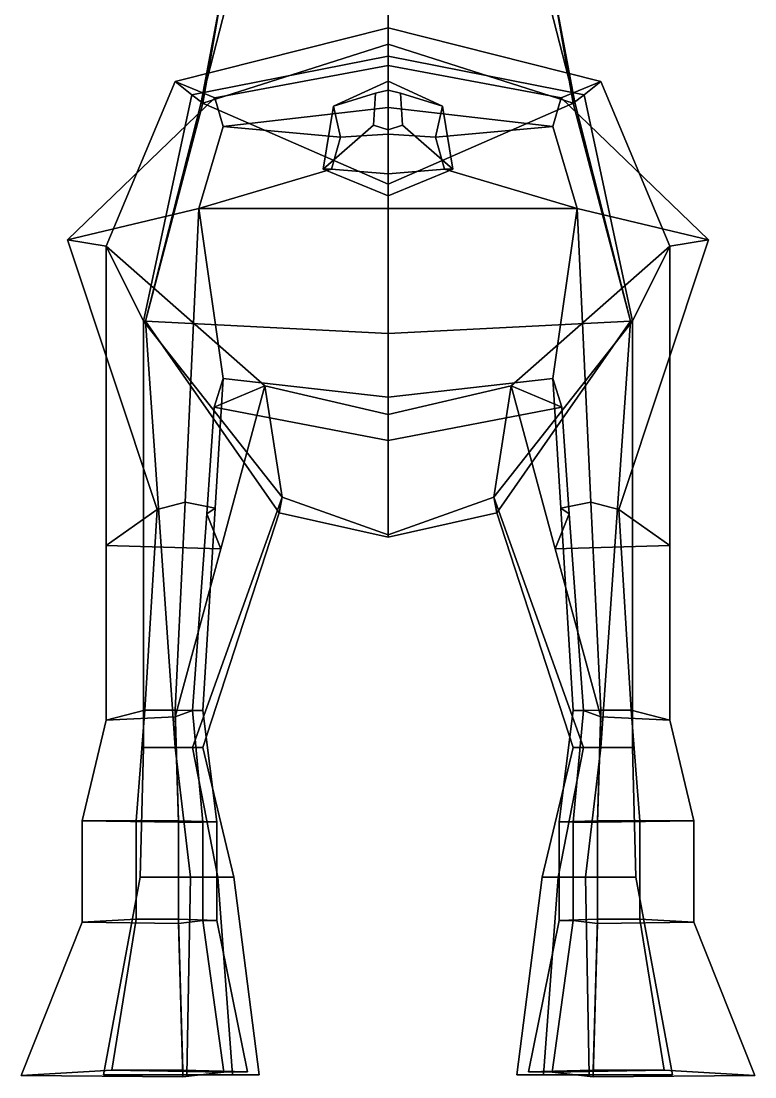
# Model space of a CAD drawing. Extents: x -94 to 94, y -151 to 270.
# Drawn here: x -89.9 to 89.9, y -151.3 to 107.3 of the extents above; entities that cross this region are included whole.
import ezdxf

# ---------------------------------------------------------------- set-up
doc = ezdxf.new("R2010")
doc.units = 0

msp = doc.modelspace()

# ---------------------------------------------------------------- linework, layer by layer
for points in [[(-45.752132, 87.372162, 173.384384), (-36.812511, 122.372719, 186.474136), (-34.022297, 138.622574, 167.055008), (-40.568581, 115.113091, 151.216339)], [(40.568581, 115.113091, 151.216339), (34.022297, 138.622574, 167.055008), (36.812511, 122.372719, 186.474136), (45.752132, 87.372162, 173.384384)], [(-45.752132, 87.372162, 173.384384), (0, 67.352966, 208.291321), (0, 108.97982, 209.801315), (-36.812511, 122.372719, 186.474136)], [(45.752132, 87.372162, 173.384384), (36.812511, 122.372719, 186.474136), (0, 108.97982, 209.801315), (0, 67.352966, 208.291321)], [(-45.375977, 87.221596, 133.235184), (-40.568581, 115.113091, 151.216339), (0, 119.347183, 146.156448), (0, 101.67157, 134.97879)], [(45.375977, 87.221596, 133.235184), (0, 101.67157, 134.97879), (0, 119.347183, 146.156448), (40.568581, 115.113091, 151.216339)], [(-59.430771, 33.817371, 153.355545), (-45.752132, 87.372162, 173.384384), (-40.568581, 115.113091, 151.216339), (-45.375977, 87.221596, 133.235184)], [(59.430771, 33.817371, 153.355545), (45.375977, 87.221596, 133.235184), (40.568581, 115.113091, 151.216339), (45.752132, 87.372162, 173.384384)], [(-52.132252, 92.480759, 11.777892), (-48.022278, 89.281487, 100.002563), (0, 98.708305, 99.746529), (0, 105.628708, 11.777892)], [(0, 105.628708, 11.777892), (0, 96.458984, -27.747406), (-42.407997, 88.488823, -27.530939), (-52.132252, 92.480759, 11.777892)], [(52.132252, 92.480759, 11.777892), (0, 105.628708, 11.777892), (0, 98.708305, 99.746529), (48.022278, 89.281487, 100.002563)], [(0, 105.628708, 11.777892), (52.132252, 92.480759, 11.777892), (42.407997, 88.488823, -27.530939), (0, 96.458984, -27.747406)], [(0, 98.708305, 99.746529), (-48.022278, 89.281487, 100.002563), (-45.375977, 87.221596, 133.235184), (0, 101.67157, 134.97879)], [(0, 98.708305, 99.746529), (0, 101.67157, 134.97879), (45.375977, 87.221596, 133.235184), (48.022278, 89.281487, 100.002563)], [(0, 96.458984, -27.747406), (0, 86.138695, -64.321579), (-40.370193, 81.51062, -53.12188), (-42.407997, 88.488823, -27.530939)], [(0, 96.458984, -27.747406), (42.407997, 88.488823, -27.530939), (40.370193, 81.51062, -53.12188), (0, 86.138695, -64.321579)], [(-52.132252, 92.480759, 11.777892), (-42.407997, 88.488823, -27.530939), (-78.464737, 53.72036, -26.649868), (-69.022926, 52.160381, 26.422327)], [(-69.022926, 52.160381, 26.422327), (-59.913677, 33.778767, 101.010773), (-48.022278, 89.281487, 100.002563), (-52.132252, 92.480759, 11.777892)], [(-13.36422, 86.440231, -77.225372), (-11.618058, 78.891495, -64.917809), (0, 79.630829, -67.478729), (0, 92.571495, -77.251244)], [(-3.024311, 89.675407, -99.783134), (-13.36422, 86.440231, -77.225372), (0, 92.571495, -77.251244), (0, 90.414711, -99.795555)], [(13.36422, 86.440231, -77.225372), (0, 92.571495, -77.251244), (0, 79.630829, -67.478729), (11.618058, 78.891495, -64.917809)], [(3.024311, 89.675407, -99.783134), (0, 90.414711, -99.795555), (0, 92.571495, -77.251244), (13.36422, 86.440231, -77.225372)], [(52.132252, 92.480759, 11.777892), (69.022926, 52.160381, 26.422327), (78.464737, 53.72036, -26.649868), (42.407997, 88.488823, -27.530939)], [(69.022926, 52.160381, 26.422327), (52.132252, 92.480759, 11.777892), (48.022278, 89.281487, 100.002563), (59.913677, 33.778767, 101.010773)], [(-78.464737, 53.72036, -26.649868), (-42.407997, 88.488823, -27.530939), (-40.370193, 81.51062, -53.12188), (-46.315716, 61.440632, -57.878033)], [(-59.913677, 33.778767, 101.010773), (-59.430771, 33.817371, 153.355545), (-45.375977, 87.221596, 133.235184), (-48.022278, 89.281487, 100.002563)], [(-3.525333, 81.792839, -99.81057), (-15.86933, 71.008949, -85.014793), (-13.36422, 86.440231, -77.225372), (-3.024311, 89.675407, -99.783134)], [(0, 80.714432, -99.829323), (-3.525333, 81.792839, -99.81057), (-3.024311, 89.675407, -99.783134), (0, 90.414711, -99.795555)], [(0, 80.714432, -99.829323), (0, 90.414711, -99.795555), (3.024311, 89.675407, -99.783134), (3.525333, 81.792839, -99.81057)], [(3.525333, 81.792839, -99.81057), (3.024311, 89.675407, -99.783134), (13.36422, 86.440231, -77.225372), (15.86933, 71.008949, -85.014793)], [(78.464737, 53.72036, -26.649868), (46.315716, 61.440632, -57.878033), (40.370193, 81.51062, -53.12188), (42.407997, 88.488823, -27.530939)], [(59.913677, 33.778767, 101.010773), (48.022278, 89.281487, 100.002563), (45.375977, 87.221596, 133.235184), (59.430771, 33.817371, 153.355545)], [(-59.430771, 33.817371, 153.355545), (0, 30.753775, 196.949509), (0, 67.352966, 208.291321), (-45.752132, 87.372162, 173.384384)], [(-11.618058, 78.891495, -64.917809), (-40.370193, 81.51062, -53.12188), (0, 86.138695, -64.321579), (0, 79.630829, -67.478729)], [(-15.86933, 71.008949, -85.014793), (-13.877357, 71.008949, -70.577873), (-11.618058, 78.891495, -64.917809), (-13.36422, 86.440231, -77.225372)], [(59.430771, 33.817371, 153.355545), (45.752132, 87.372162, 173.384384), (0, 67.352966, 208.291321), (0, 30.753775, 196.949509)], [(11.618058, 78.891495, -64.917809), (0, 79.630829, -67.478729), (0, 86.138695, -64.321579), (40.370193, 81.51062, -53.12188)], [(15.86933, 71.008949, -85.014793), (13.36422, 86.440231, -77.225372), (11.618058, 78.891495, -64.917809), (13.877357, 71.008949, -70.577873)], [(-13.877357, 71.008949, -70.577873), (-46.315716, 61.440632, -57.878033), (-40.370193, 81.51062, -53.12188), (-11.618058, 78.891495, -64.917809)], [(0, 80.714432, -99.829323), (0, 64.53862, -86.34256), (-15.86933, 71.008949, -85.014793), (-3.525333, 81.792839, -99.81057)], [(0, 80.714432, -99.829323), (3.525333, 81.792839, -99.81057), (15.86933, 71.008949, -85.014793), (0, 64.53862, -86.34256)], [(13.877357, 71.008949, -70.577873), (11.618058, 78.891495, -64.917809), (40.370193, 81.51062, -53.12188), (46.315716, 61.440632, -57.878033)], [(-13.877357, 71.008949, -70.577873), (0, 69.93058, -74.444008), (0, 61.440632, -76.211945), (-46.315716, 61.440632, -57.878033)], [(0, 64.53862, -86.34256), (0, 69.93058, -74.444008), (-13.877357, 71.008949, -70.577873), (-15.86933, 71.008949, -85.014793)], [(13.877357, 71.008949, -70.577873), (46.315716, 61.440632, -57.878033), (0, 61.440632, -76.211945), (0, 69.93058, -74.444008)], [(0, 64.53862, -86.34256), (15.86933, 71.008949, -85.014793), (13.877357, 71.008949, -70.577873), (0, 69.93058, -74.444008)], [(-46.315716, 61.440632, -57.878033), (-49.650997, -10.509794, -61.807323), (-56.54678, -12.329493, -57.172676), (-78.464737, 53.72036, -26.649868)], [(-46.315716, 61.440632, -57.878033), (-40.370193, 19.8029, -40.234776), (-42.29599, -12.028145, -57.940201), (-49.650997, -10.509794, -61.807323)], [(0, 15.174829, -51.434479), (-40.370193, 19.8029, -40.234776), (-46.315716, 61.440632, -57.878033), (0, 61.440632, -76.211945)], [(0, 15.174829, -51.434479), (0, 61.440632, -76.211945), (46.315716, 61.440632, -57.878033), (40.370193, 19.8029, -40.234776)], [(46.315716, 61.440632, -57.878033), (49.650997, -10.509794, -61.807323), (42.29599, -12.028145, -57.940201), (40.370193, 19.8029, -40.234776)], [(46.315716, 61.440632, -57.878033), (78.464737, 53.72036, -26.649868), (56.54678, -12.329493, -57.172676), (49.650997, -10.509794, -61.807323)], [(-69.022926, 52.160381, 26.422327), (-78.464737, 53.72036, -26.649868), (-56.54678, -12.329493, -57.172676), (-69.022926, -21.149836, 3.462432)], [(-30.165602, 17.967199, 26.422327), (-25.895329, -9.344782, 102.015579), (-59.913677, 33.778767, 101.010773), (-69.022926, 52.160381, 26.422327)], [(-69.022926, 52.160381, 26.422327), (-69.022926, -21.149836, 3.462432), (-40.981617, -21.968662, 8.518222), (-30.165602, 17.967199, 26.422327)], [(30.165602, 17.967199, 26.422327), (69.022926, 52.160381, 26.422327), (59.913677, 33.778767, 101.010773), (25.895329, -9.344782, 102.015579)], [(69.022926, 52.160381, 26.422327), (30.165602, 17.967199, 26.422327), (40.981617, -21.968662, 8.518222), (69.022926, -21.149836, 3.462432)], [(69.022926, 52.160381, 26.422327), (69.022926, -21.149836, 3.462432), (56.54678, -12.329493, -57.172676), (78.464737, 53.72036, -26.649868)], [(-52.132252, -70.659378, 140.985077), (-59.430771, 33.817371, 153.355545), (-59.913677, 33.778767, 101.010773), (-59.913677, -70.659378, 120.75695)], [(-47.86198, -70.659378, 121.209114), (-59.913677, -70.659378, 120.75695), (-59.913677, 33.778767, 101.010773), (-25.895329, -9.344782, 102.015579)], [(0, -19.132877, 153.355545), (0, 30.753775, 196.949509), (-59.430771, 33.817371, 153.355545), (-26.686632, -13.137413, 138.846832)], [(-45.375977, -70.659378, 135.257935), (-26.686632, -13.137413, 138.846832), (-59.430771, 33.817371, 153.355545), (-52.132252, -70.659378, 140.985077)], [(0, -19.132877, 153.355545), (26.686632, -13.137413, 138.846832), (59.430771, 33.817371, 153.355545), (0, 30.753775, 196.949509)], [(47.86198, -70.659378, 121.209114), (25.895329, -9.344782, 102.015579), (59.913677, 33.778767, 101.010773), (59.913677, -70.659378, 120.75695)], [(45.375977, -70.659378, 135.257935), (52.132252, -70.659378, 140.985077), (59.430771, 33.817371, 153.355545), (26.686632, -13.137413, 138.846832)], [(52.132252, -70.659378, 140.985077), (59.913677, -70.659378, 120.75695), (59.913677, 33.778767, 101.010773), (59.430771, 33.817371, 153.355545)], [(-42.29599, -12.028145, -57.940201), (-40.370193, 19.8029, -40.234776), (-42.548546, 12.715294, -25.765825), (-44.402668, -13.348316, -54.577827)], [(0, 4.557646, -25.544264), (-42.548546, 12.715294, -25.765825), (-40.370193, 19.8029, -40.234776), (0, 15.174829, -51.434479)], [(0, 4.557646, -25.544264), (0, 15.174829, -51.434479), (40.370193, 19.8029, -40.234776), (42.548546, 12.715294, -25.765825)], [(40.370193, 19.8029, -40.234776), (42.29599, -12.028145, -57.940201), (44.402668, -13.348316, -54.577827), (42.548546, 12.715294, -25.765825)], [(-40.981617, -21.968662, 8.518222), (-44.402668, -13.348316, -54.577827), (-42.548546, 12.715294, -25.765825), (-30.165602, 17.967199, 26.422327)], [(-30.165602, 17.967199, 26.422327), (-42.548546, 12.715294, -25.765825), (0, 4.557646, -25.544264), (0, 10.946435, 26.422327)], [(0, 10.946435, 26.422327), (0, -18.556889, 102.265785), (-25.895329, -9.344782, 102.015579), (-30.165602, 17.967199, 26.422327)], [(0, 10.946435, 26.422327), (30.165602, 17.967199, 26.422327), (25.895329, -9.344782, 102.015579), (0, -18.556889, 102.265785)], [(30.165602, 17.967199, 26.422327), (0, 10.946435, 26.422327), (0, 4.557646, -25.544264), (42.548546, 12.715294, -25.765825)], [(40.981617, -21.968662, 8.518222), (30.165602, 17.967199, 26.422327), (42.548546, 12.715294, -25.765825), (44.402668, -13.348316, -54.577827)], [(-47.86198, -70.659378, 121.209114), (-25.895329, -9.344782, 102.015579), (-26.686632, -13.137413, 138.846832), (-45.375977, -70.659378, 135.257935)], [(0, -18.556889, 102.265785), (0, -19.132877, 153.355545), (-26.686632, -13.137413, 138.846832), (-25.895329, -9.344782, 102.015579)], [(0, -18.556889, 102.265785), (25.895329, -9.344782, 102.015579), (26.686632, -13.137413, 138.846832), (0, -19.132877, 153.355545)], [(47.86198, -70.659378, 121.209114), (45.375977, -70.659378, 135.257935), (26.686632, -13.137413, 138.846832), (25.895329, -9.344782, 102.015579)], [(-56.54678, -12.329493, -57.172676), (-59.542782, -61.462681, -62.451088), (-69.022926, -63.942741, -9.939804), (-69.022926, -21.149836, 3.462432)], [(-52.132252, -61.462681, -62.451088), (-59.542782, -61.462681, -62.451088), (-56.54678, -12.329493, -57.172676), (-49.650997, -10.509794, -61.807323)], [(-49.650997, -10.509794, -61.807323), (-42.29599, -12.028145, -57.940201), (-45.375977, -61.588898, -62.451088), (-52.132252, -61.462681, -62.451088)], [(-45.375977, -61.588898, -62.451088), (-42.29599, -12.028145, -57.940201), (-44.402668, -13.348316, -54.577827), (-47.851379, -61.595833, -62.451088)], [(49.650997, -10.509794, -61.807323), (52.132252, -61.462681, -62.451088), (45.375977, -61.588898, -62.451088), (42.29599, -12.028145, -57.940201)], [(45.375977, -61.588898, -62.451088), (47.851379, -61.595833, -62.451088), (44.402668, -13.348316, -54.577827), (42.29599, -12.028145, -57.940201)], [(52.132252, -61.462681, -62.451088), (49.650997, -10.509794, -61.807323), (56.54678, -12.329493, -57.172676), (59.542782, -61.462681, -62.451088)], [(56.54678, -12.329493, -57.172676), (69.022926, -21.149836, 3.462432), (69.022926, -63.942741, -9.939804), (59.542782, -61.462681, -62.451088)], [(-47.851379, -61.595833, -62.451088), (-44.402668, -13.348316, -54.577827), (-40.981617, -21.968662, 8.518222), (-52.132252, -63.140072, -9.939804)], [(47.851379, -61.595833, -62.451088), (52.132252, -63.140072, -9.939804), (40.981617, -21.968662, 8.518222), (44.402668, -13.348316, -54.577827)], [(-69.022926, -21.149836, 3.462432), (-69.022926, -63.942741, -9.939804), (-52.132252, -63.140072, -9.939804), (-40.981617, -21.968662, 8.518222)], [(69.022926, -21.149836, 3.462432), (40.981617, -21.968662, 8.518222), (52.132252, -63.140072, -9.939804), (69.022926, -63.942741, -9.939804)], [(-74.910873, -88.601341, -40.99939), (-69.022926, -63.942741, -9.939804), (-59.542782, -61.462681, -62.451088), (-61.681744, -88.557373, -75.820442)], [(-61.681744, -88.557373, -75.820442), (-59.542782, -61.462681, -62.451088), (-52.132252, -61.462681, -62.451088), (-51.340683, -88.557373, -77.080986)], [(-41.912601, -88.869057, -76.706223), (-51.340683, -88.557373, -77.080986), (-52.132252, -61.462681, -62.451088), (-45.375977, -61.588898, -62.451088)], [(-51.340683, -88.927193, -40.99939), (-45.366901, -88.886162, -75.790848), (-47.851379, -61.595833, -62.451088), (-52.132252, -63.140072, -9.939804)], [(-45.366901, -88.886162, -75.790848), (-41.912601, -88.869057, -76.706223), (-45.375977, -61.588898, -62.451088), (-47.851379, -61.595833, -62.451088)], [(41.912601, -88.869057, -76.706223), (45.375977, -61.588898, -62.451088), (52.132252, -61.462681, -62.451088), (51.340683, -88.557373, -77.080986)], [(45.366901, -88.886162, -75.790848), (47.851379, -61.595833, -62.451088), (45.375977, -61.588898, -62.451088), (41.912601, -88.869057, -76.706223)], [(51.340683, -88.927193, -40.99939), (52.132252, -63.140072, -9.939804), (47.851379, -61.595833, -62.451088), (45.366901, -88.886162, -75.790848)], [(61.681744, -88.557373, -75.820442), (51.340683, -88.557373, -77.080986), (52.132252, -61.462681, -62.451088), (59.542782, -61.462681, -62.451088)], [(74.910873, -88.601341, -40.99939), (61.681744, -88.557373, -75.820442), (59.542782, -61.462681, -62.451088), (69.022926, -63.942741, -9.939804)], [(-51.340683, -88.927193, -40.99939), (-52.132252, -63.140072, -9.939804), (-69.022926, -63.942741, -9.939804), (-74.910873, -88.601341, -40.99939)], [(51.340683, -88.927193, -40.99939), (74.910873, -88.601341, -40.99939), (69.022926, -63.942741, -9.939804), (52.132252, -63.140072, -9.939804)], [(-41.646843, -102.398277, 103.593674), (-60.688526, -102.398277, 102.879257), (-59.913677, -70.659378, 120.75695), (-47.86198, -70.659378, 121.209114)], [(-48.393871, -102.398277, 134.839676), (-52.132252, -70.659378, 140.985077), (-59.913677, -70.659378, 120.75695), (-60.688526, -102.398277, 102.879257)], [(-48.393871, -102.398277, 134.839676), (-37.71896, -102.398277, 125.79081), (-45.375977, -70.659378, 135.257935), (-52.132252, -70.659378, 140.985077)], [(-37.71896, -102.398277, 125.79081), (-41.646843, -102.398277, 103.593674), (-47.86198, -70.659378, 121.209114), (-45.375977, -70.659378, 135.257935)], [(37.71896, -102.398277, 125.79081), (45.375977, -70.659378, 135.257935), (47.86198, -70.659378, 121.209114), (41.646843, -102.398277, 103.593674)], [(48.393871, -102.398277, 134.839676), (52.132252, -70.659378, 140.985077), (45.375977, -70.659378, 135.257935), (37.71896, -102.398277, 125.79081)], [(41.646843, -102.398277, 103.593674), (47.86198, -70.659378, 121.209114), (59.913677, -70.659378, 120.75695), (60.688526, -102.398277, 102.879257)], [(48.393871, -102.398277, 134.839676), (60.688526, -102.398277, 102.879257), (59.913677, -70.659378, 120.75695), (52.132252, -70.659378, 140.985077)], [(-74.910873, -113.384644, -18.786699), (-74.910873, -88.601341, -40.99939), (-61.681744, -88.557373, -75.820442), (-61.681744, -112.674324, -51.232693)], [(-51.340683, -113.710487, -18.786699), (-51.340683, -88.927193, -40.99939), (-74.910873, -88.601341, -40.99939), (-74.910873, -113.384644, -18.786699)], [(-61.681744, -112.674324, -51.232693), (-61.681744, -88.557373, -75.820442), (-51.340683, -88.557373, -77.080986), (-51.340683, -112.674324, -51.390259)], [(-41.912601, -113.020004, -51.343418), (-51.340683, -112.674324, -51.390259), (-51.340683, -88.557373, -77.080986), (-41.912601, -88.869057, -76.706223)], [(-51.340683, -113.710487, -18.786699), (-45.366901, -113.038986, -51.228992), (-45.366901, -88.886162, -75.790848), (-51.340683, -88.927193, -40.99939)], [(-45.366901, -113.038986, -51.228992), (-41.912601, -113.020004, -51.343418), (-41.912601, -88.869057, -76.706223), (-45.366901, -88.886162, -75.790848)], [(41.912601, -113.020004, -51.343418), (41.912601, -88.869057, -76.706223), (51.340683, -88.557373, -77.080986), (51.340683, -112.674324, -51.390259)], [(45.366901, -113.038986, -51.228992), (45.366901, -88.886162, -75.790848), (41.912601, -88.869057, -76.706223), (41.912601, -113.020004, -51.343418)], [(51.340683, -113.710487, -18.786699), (51.340683, -88.927193, -40.99939), (45.366901, -88.886162, -75.790848), (45.366901, -113.038986, -51.228992)], [(61.681744, -112.674324, -51.232693), (51.340683, -112.674324, -51.390259), (51.340683, -88.557373, -77.080986), (61.681744, -88.557373, -75.820442)], [(51.340683, -113.710487, -18.786699), (74.910873, -113.384644, -18.786699), (74.910873, -88.601341, -40.99939), (51.340683, -88.927193, -40.99939)], [(74.910873, -113.384644, -18.786699), (61.681744, -112.674324, -51.232693), (61.681744, -88.557373, -75.820442), (74.910873, -88.601341, -40.99939)], [(-38.108059, -150.803177, 103.423012), (-69.717247, -150.803177, 102.144203), (-60.688526, -102.398277, 102.879257), (-41.646843, -102.398277, 103.593674)], [(-49.308125, -150.803177, 159.353348), (-48.393871, -102.398277, 134.839676), (-60.688526, -102.398277, 102.879257), (-69.717247, -150.803177, 102.144203)], [(-49.308125, -150.803177, 159.353348), (-31.587769, -150.803177, 143.155884), (-37.71896, -102.398277, 125.79081), (-48.393871, -102.398277, 134.839676)], [(-31.587769, -150.803177, 143.155884), (-38.108059, -150.803177, 103.423012), (-41.646843, -102.398277, 103.593674), (-37.71896, -102.398277, 125.79081)], [(31.587769, -150.803177, 143.155884), (37.71896, -102.398277, 125.79081), (41.646843, -102.398277, 103.593674), (38.108059, -150.803177, 103.423012)], [(49.308125, -150.803177, 159.353348), (48.393871, -102.398277, 134.839676), (37.71896, -102.398277, 125.79081), (31.587769, -150.803177, 143.155884)], [(38.108059, -150.803177, 103.423012), (41.646843, -102.398277, 103.593674), (60.688526, -102.398277, 102.879257), (69.717247, -150.803177, 102.144203)], [(49.308125, -150.803177, 159.353348), (69.717247, -150.803177, 102.144203), (60.688526, -102.398277, 102.879257), (48.393871, -102.398277, 134.839676)], [(-89.8573, -151.00444, 27.099834), (-74.910873, -113.384644, -18.786699), (-61.681744, -112.674324, -51.232693), (-67.632355, -149.699753, -46.760956)], [(-50.259365, -151.307709, 27.099834), (-51.340683, -113.710487, -18.786699), (-74.910873, -113.384644, -18.786699), (-89.8573, -151.00444, 27.099834)], [(-67.632355, -149.699753, -46.760956), (-61.681744, -112.674324, -51.232693), (-51.340683, -112.674324, -51.390259), (-50.259365, -149.699753, -47.528446)], [(-34.420189, -150.108505, -47.300274), (-50.259365, -149.699753, -47.528446), (-51.340683, -112.674324, -51.390259), (-41.912601, -113.020004, -51.343418)], [(-50.259365, -151.307709, 27.099834), (-40.223419, -150.130966, -46.742943), (-45.366901, -113.038986, -51.228992), (-51.340683, -113.710487, -18.786699)], [(-40.223419, -150.130966, -46.742943), (-34.420189, -150.108505, -47.300274), (-41.912601, -113.020004, -51.343418), (-45.366901, -113.038986, -51.228992)], [(34.420189, -150.108505, -47.300274), (41.912601, -113.020004, -51.343418), (51.340683, -112.674324, -51.390259), (50.259365, -149.699753, -47.528446)], [(40.223419, -150.130966, -46.742943), (45.366901, -113.038986, -51.228992), (41.912601, -113.020004, -51.343418), (34.420189, -150.108505, -47.300274)], [(50.259365, -151.307709, 27.099834), (51.340683, -113.710487, -18.786699), (45.366901, -113.038986, -51.228992), (40.223419, -150.130966, -46.742943)], [(67.632355, -149.699753, -46.760956), (50.259365, -149.699753, -47.528446), (51.340683, -112.674324, -51.390259), (61.681744, -112.674324, -51.232693)], [(50.259365, -151.307709, 27.099834), (89.8573, -151.00444, 27.099834), (74.910873, -113.384644, -18.786699), (51.340683, -113.710487, -18.786699)], [(89.8573, -151.00444, 27.099834), (67.632355, -149.699753, -46.760956), (61.681744, -112.674324, -51.232693), (74.910873, -113.384644, -18.786699)], [(-89.8573, -151.00444, 27.099834), (-67.632355, -149.699753, -46.760956), (-40.223419, -150.130966, -46.742943), (-50.259365, -151.307709, 27.099834)], [(-67.632355, -149.699753, -46.760956), (-50.259365, -149.699753, -47.528446), (-34.420189, -150.108505, -47.300274), (-40.223419, -150.130966, -46.742943)], [(67.632355, -149.699753, -46.760956), (40.223419, -150.130966, -46.742943), (34.420189, -150.108505, -47.300274), (50.259365, -149.699753, -47.528446)], [(89.8573, -151.00444, 27.099834), (50.259365, -151.307709, 27.099834), (40.223419, -150.130966, -46.742943), (67.632355, -149.699753, -46.760956)], [(-69.717247, -150.803177, 102.144203), (-38.108059, -150.803177, 103.423012), (-31.587769, -150.803177, 143.155884), (-49.308125, -150.803177, 159.353348)], [(69.717247, -150.803177, 102.144203), (49.308125, -150.803177, 159.353348), (31.587769, -150.803177, 143.155884), (38.108059, -150.803177, 103.423012)]]:
    msp.add_3dface(points)

doc.saveas('drawing.dxf')
